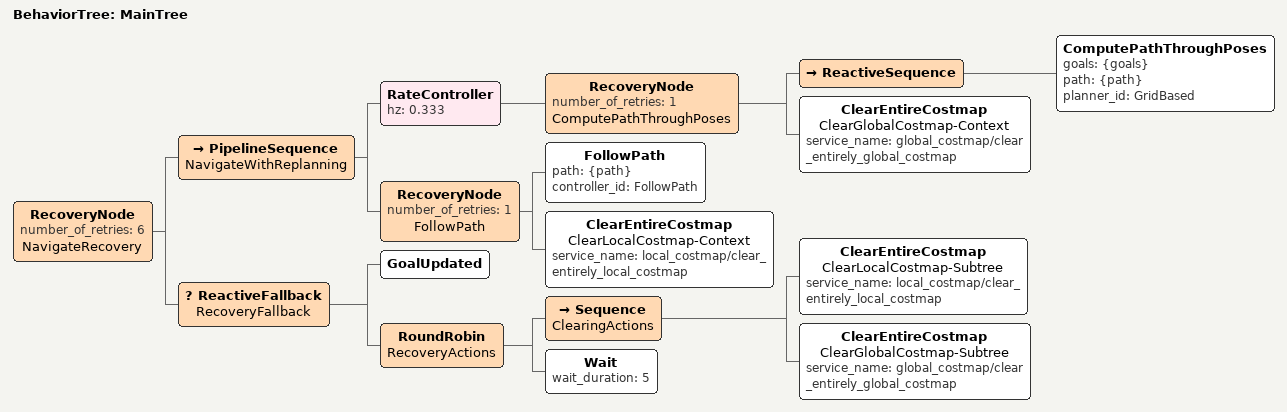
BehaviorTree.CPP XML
<root main_tree_to_execute="MainTree">
  <BehaviorTree ID="MainTree">
    <RecoveryNode number_of_retries="6" name="NavigateRecovery">
      <PipelineSequence name="NavigateWithReplanning">
        <RateController hz="0.333">
          <RecoveryNode number_of_retries="1" name="ComputePathThroughPoses">
            <ReactiveSequence>
              <ComputePathThroughPoses goals="{goals}" path="{path}" planner_id="GridBased"/>
            </ReactiveSequence>
            <ClearEntireCostmap name="ClearGlobalCostmap-Context" service_name="global_costmap/clear_entirely_global_costmap"/>
          </RecoveryNode>
        </RateController>
        <RecoveryNode number_of_retries="1" name="FollowPath">
          <FollowPath path="{path}" controller_id="FollowPath"/>
          <ClearEntireCostmap name="ClearLocalCostmap-Context" service_name="local_costmap/clear_entirely_local_costmap"/>
        </RecoveryNode>
      </PipelineSequence>
      <ReactiveFallback name="RecoveryFallback">
        <GoalUpdated/>
        <RoundRobin name="RecoveryActions">
          <Sequence name="ClearingActions">
            <ClearEntireCostmap name="ClearLocalCostmap-Subtree" service_name="local_costmap/clear_entirely_local_costmap"/>
            <ClearEntireCostmap name="ClearGlobalCostmap-Subtree" service_name="global_costmap/clear_entirely_global_costmap"/>
          </Sequence>
          <Wait wait_duration="5"/>
        </RoundRobin>
      </ReactiveFallback>
    </RecoveryNode>
  </BehaviorTree>
</root>
